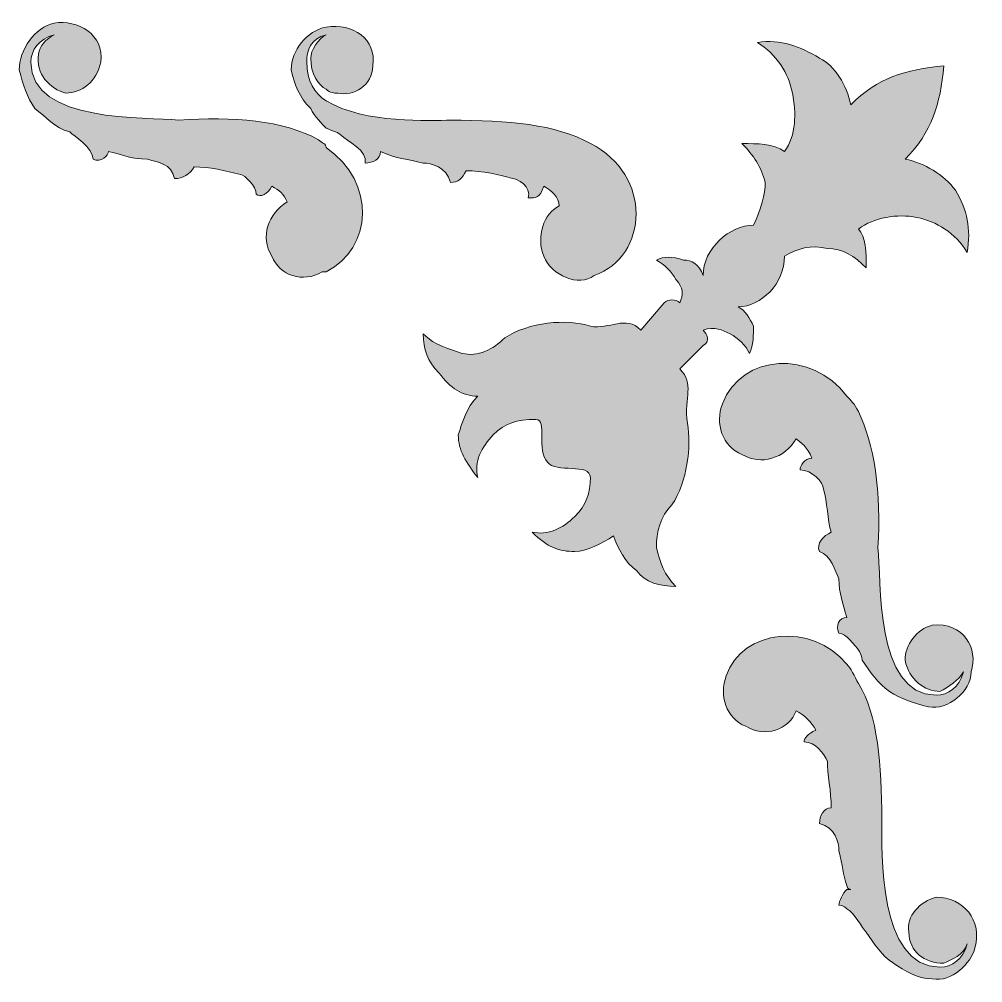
# Model space of a CAD drawing. Header units: inches. Extents: x -192 to 793, y -72 to 913.
import ezdxf

# ---------------------------------------------------------------- set-up
doc = ezdxf.new("R2010")
doc.units = ezdxf.units.IN
doc.header["$MEASUREMENT"] = 0
doc.layers.add('图层 1', color=7, linetype='Continuous')

# ---------------------------------------------------------------- blocks, each defined once
blk = doc.blocks.new('block 2')
at = {"layer": '图层 1', "true_color": 0xffffff}
h = blk.add_hatch(color=7, dxfattribs=at)
h.dxf.hatch_style = 2
edge = h.paths.add_edge_path()
edge.add_spline(control_points=[(121.89, 781.79), (121.89, 785.77), (117.9, 785.77), (113.97, 789.74), (78.21, 809.6), (26.62, 813.57), (-29.02, 809.6), (-60.79, 813.57), (-179.87, 805.62), (-179.87, 869.14), (-179.87, 881.08), (-171.95, 892.98), (-156.07, 896.97), (-163.98, 892.98), (-171.95, 885.03), (-171.95, 877.09), (-175.94, 857.24), (-159.99, 841.36), (-144.16, 837.4), (-128.22, 837.4), (-112.39, 849.3), (-108.4, 869.14), (-104.41, 896.97), (-132.2, 912.82), (-156.06, 908.86), (-175.94, 904.88), (-191.77, 881.08), (-191.77, 861.2), (-187.78, 845.34), (-183.85, 833.41), (-175.94, 821.51), (-163.98, 813.57), (-156.07, 801.66), (-140.18, 797.68), (-136.19, 793.72), (-116.37, 781.79), (-116.37, 769.88), (-108.4, 765.9), (-100.43, 773.85), (-100.43, 777.83), (-84.6, 773.85), (-76.62, 769.88), (-60.79, 769.88), (-48.84, 765.9), (-36.93, 765.9), (-32.95, 750.04), (-25.04, 750.04), (-17.06, 754), (-13.07, 761.95), (2.76, 761.95), (18.7, 757.98), (34.53, 754), (38.51, 754), (50.42, 742.1), (50.42, 734.16), (54.4, 730.17), (62.32, 734.16), (66.31, 742.1), (74.28, 738.11), (78.2, 734.16), (82.19, 726.21), (62.32, 714.3), (54.4, 690.48), (66.31, 670.63), (74.28, 650.76), (98.08, 642.82), (117.9, 654.74), (121.89, 654.74), (121.89, 654.74), (121.89, 654.74), (169.55, 678.55), (173.48, 746.06), (121.89, 781.79)], knot_values=[0, 0, 0, 0, 1, 1, 1, 2, 2, 2, 3, 3, 3, 4, 4, 4, 5, 5, 5, 6, 6, 6, 7, 7, 7, 8, 8, 8, 9, 9, 9, 10, 10, 10, 11, 11, 11, 12, 12, 12, 13, 13, 13, 14, 14, 14, 15, 15, 15, 16, 16, 16, 17, 17, 17, 18, 18, 18, 19, 19, 19, 20, 20, 20, 21, 21, 21, 22, 22, 22, 23, 23, 23, 24, 24, 24, 24], degree=3, periodic=1)
h = blk.add_hatch(color=7, dxfattribs=at)
h.dxf.hatch_style = 2
edge = h.paths.add_edge_path()
edge.add_spline(control_points=[(248.99, 746.06), (256.9, 746.06), (260.83, 750.04), (264.82, 757.98), (280.76, 757.98), (300.58, 754), (312.49, 750.04), (316.47, 750.04), (332.36, 742.1), (328.37, 730.17), (336.34, 730.17), (340.27, 730.17), (344.25, 742.1), (352.17, 738.12), (360.14, 730.17), (360.14, 722.23), (344.25, 714.31), (336.34, 690.48), (344.25, 670.63), (352.17, 650.77), (379.96, 638.86), (395.9, 650.77), (451.48, 670.63), (455.47, 754.01), (391.92, 785.78), (356.16, 805.63), (308.55, 809.61), (248.99, 809.61), (229.11, 809.61), (161.63, 805.63), (121.89, 829.45), (109.98, 837.4), (102.07, 849.3), (102.07, 869.15), (102.07, 881.08), (106.05, 892.98), (121.89, 896.97), (113.97, 892.98), (106.05, 881.08), (106.05, 873.13), (106.05, 857.24), (113.97, 845.34), (121.89, 841.36), (125.87, 837.4), (129.86, 837.4), (133.84, 837.4), (149.67, 833.41), (169.55, 845.34), (169.55, 865.19), (173.48, 892.98), (149.67, 908.86), (121.89, 904.88), (102.07, 900.92), (86.13, 881.08), (86.13, 861.2), (90.11, 845.34), (94.09, 833.41), (106.05, 821.51), (109.98, 813.57), (117.9, 805.62), (121.89, 801.66), (129.86, 797.68), (133.84, 797.68), (137.77, 793.72), (141.75, 789.74), (165.56, 777.83), (161.63, 765.9), (169.55, 765.9), (177.46, 769.88), (177.46, 777.83), (193.4, 769.88), (205.25, 769.88), (221.19, 765.9), (229.11, 765.9), (245, 761.95), (248.99, 746.06)], knot_values=[0, 0, 0, 0, 1, 1, 1, 2, 2, 2, 3, 3, 3, 4, 4, 4, 5, 5, 5, 6, 6, 6, 7, 7, 7, 8, 8, 8, 9, 9, 9, 10, 10, 10, 11, 11, 11, 12, 12, 12, 13, 13, 13, 14, 14, 14, 15, 15, 15, 16, 16, 16, 17, 17, 17, 18, 18, 18, 19, 19, 19, 20, 20, 20, 21, 21, 21, 22, 22, 22, 23, 23, 23, 24, 24, 24, 25, 25, 25, 25], degree=3, periodic=1)
h = blk.add_hatch(color=7, dxfattribs=at)
h.dxf.hatch_style = 2
edge = h.paths.add_edge_path()
edge.add_spline(control_points=[(534.85, 591.2), (542.82, 587.23), (550.74, 579.29), (554.67, 571.35), (558.66, 579.29), (558.66, 591.2), (558.66, 599.14), (554.67, 607.08), (550.74, 615.03), (542.82, 619.01), (566.63, 619.01), (590.43, 642.82), (590.43, 670.63), (602.39, 678.55), (618.22, 682.54), (634.11, 678.55), (650, 678.55), (661.9, 670.63), (673.8, 658.71), (673.8, 674.59), (673.8, 690.48), (665.89, 698.41), (681.77, 710.33), (705.58, 714.3), (725.45, 710.33), (745.32, 706.36), (765.14, 694.44), (777.1, 674.59), (781.02, 698.41), (777.1, 718.27), (765.14, 738.11), (753.23, 754), (733.36, 765.9), (713.54, 769.88), (741.34, 797.68), (749.25, 825.47), (753.23, 865.19), (713.54, 861.2), (685.76, 853.28), (657.96, 825.47), (653.98, 845.34), (642.02, 865.19), (626.19, 873.13), (606.32, 885.03), (586.44, 892.98), (562.64, 889.02), (582.46, 877.09), (594.41, 857.24), (598.4, 837.4), (602.39, 817.52), (602.39, 793.72), (590.43, 777.83), (578.53, 785.77), (562.64, 785.77), (546.75, 785.77), (558.66, 773.85), (566.63, 761.95), (570.61, 746.06), (570.61, 734.16), (566.63, 718.27), (558.66, 702.38), (534.85, 702.38), (507.06, 678.55), (507.06, 650.76), (503.07, 662.69), (495.11, 666.65), (487.18, 666.65), (475.29, 670.63), (467.31, 670.63), (459.4, 666.65), (467.31, 662.69), (475.29, 654.74), (479.27, 646.79), (487.18, 638.86), (487.18, 630.91), (483.25, 622.97), (479.27, 626.95), (471.3, 626.95), (467.31, 622.97), (467.31, 622.97), (443.51, 595.18), (443.51, 595.18), (427.68, 611.06), (411.73, 595.18), (391.91, 599.14), (368.11, 607.08), (328.37, 603.12), (304.56, 587.24), (292.61, 575.33), (276.77, 567.39), (260.83, 571.35), (248.98, 575.33), (233.04, 579.29), (221.19, 591.2), (221.19, 575.33), (225.13, 563.4), (237.02, 551.5), (248.98, 535.62), (260.83, 527.67), (276.77, 527.67), (264.81, 515.77), (260.83, 499.88), (256.9, 487.98), (256.9, 472.09), (264.81, 460.16), (276.77, 444.3), (272.79, 460.16), (280.76, 476.05), (292.61, 487.98), (304.56, 499.88), (316.46, 503.85), (336.34, 503.85), (348.19, 503.85), (336.34, 472.09), (348.19, 460.16), (356.16, 448.26), (391.91, 460.16), (391.91, 444.3), (391.91, 428.41), (387.93, 416.49), (376.03, 404.58), (364.13, 392.68), (348.19, 384.74), (332.35, 388.69), (348.19, 372.8), (360.14, 368.85), (376.03, 368.85), (387.93, 368.85), (403.82, 376.79), (415.72, 384.74), (419.71, 372.8), (427.68, 356.95), (439.53, 349.01), (447.49, 337.07), (463.38, 333.12), (479.27, 333.12), (467.31, 345.02), (463.38, 356.95), (459.4, 372.8), (459.4, 388.69), (463.38, 404.58), (475.29, 416.49), (491.17, 440.32), (495.11, 476.05), (491.17, 499.88), (487.18, 527.67), (499.09, 539.61), (483.25, 555.47), (483.25, 555.47), (507.06, 579.3), (507.06, 579.3), (515.03, 583.28), (511.05, 591.2), (507.06, 595.18), (518.97, 599.14), (526.88, 595.18), (534.85, 591.2)], knot_values=[0, 0, 0, 0, 1, 1, 1, 2, 2, 2, 3, 3, 3, 4, 4, 4, 5, 5, 5, 6, 6, 6, 7, 7, 7, 8, 8, 8, 9, 9, 9, 10, 10, 10, 11, 11, 11, 12, 12, 12, 13, 13, 13, 14, 14, 14, 15, 15, 15, 16, 16, 16, 17, 17, 17, 18, 18, 18, 19, 19, 19, 20, 20, 20, 21, 21, 21, 22, 22, 22, 23, 23, 23, 24, 24, 24, 25, 25, 25, 26, 26, 26, 27, 27, 27, 28, 28, 28, 29, 29, 29, 30, 30, 30, 31, 31, 31, 32, 32, 32, 33, 33, 33, 34, 34, 34, 35, 35, 35, 36, 36, 36, 37, 37, 37, 38, 38, 38, 39, 39, 39, 40, 40, 40, 41, 41, 41, 42, 42, 42, 43, 43, 43, 44, 44, 44, 45, 45, 45, 46, 46, 46, 47, 47, 47, 48, 48, 48, 49, 49, 49, 50, 50, 50, 51, 51, 51, 52, 52, 52, 52], degree=3, periodic=1)
h = blk.add_hatch(color=7, dxfattribs=at)
h.dxf.hatch_style = 2
edge = h.paths.add_edge_path()
edge.add_spline(control_points=[(546.76, 468.11), (566.63, 456.2), (590.43, 464.15), (602.39, 484), (606.32, 480.03), (614.24, 476.05), (618.22, 464.15), (610.3, 464.15), (606.32, 456.2), (606.32, 452.22), (618.22, 452.22), (630.18, 440.32), (630.18, 432.38), (634.11, 420.47), (634.11, 400.63), (638.1, 388.69), (630.18, 384.74), (622.21, 376.79), (626.19, 368.85), (638.1, 364.87), (642.03, 349.01), (646.01, 341.06), (646.01, 325.17), (650, 317.23), (653.98, 301.34), (646.01, 301.34), (642.03, 293.39), (646.01, 285.45), (650, 285.45), (653.98, 281.5), (653.98, 281.5), (661.9, 273.55), (669.81, 265.61), (669.81, 257.67), (677.78, 245.76), (685.76, 233.83), (697.66, 225.89), (709.56, 217.98), (721.46, 213.99), (737.35, 210.03), (757.17, 206.04), (781.03, 225.89), (781.03, 245.76), (788.94, 269.56), (773.11, 297.38), (741.34, 293.39), (725.45, 289.44), (713.55, 273.55), (713.55, 257.66), (717.53, 237.82), (733.36, 225.88), (749.25, 225.88), (757.17, 229.87), (769.13, 237.82), (773.11, 245.76), (769.12, 229.87), (757.17, 221.93), (745.32, 221.93), (681.77, 221.93), (689.74, 341.06), (685.76, 372.8), (689.74, 428.41), (681.77, 480.03), (665.89, 511.78), (661.9, 519.72), (657.97, 523.71), (653.98, 527.67), (618.22, 575.33), (546.76, 571.34), (526.88, 519.72), (518.97, 499.88), (526.88, 476.05), (546.76, 468.11)], knot_values=[0, 0, 0, 0, 1, 1, 1, 2, 2, 2, 3, 3, 3, 4, 4, 4, 5, 5, 5, 6, 6, 6, 7, 7, 7, 8, 8, 8, 9, 9, 9, 10, 10, 10, 11, 11, 11, 12, 12, 12, 13, 13, 13, 14, 14, 14, 15, 15, 15, 16, 16, 16, 17, 17, 17, 18, 18, 18, 19, 19, 19, 20, 20, 20, 21, 21, 21, 22, 22, 22, 23, 23, 23, 24, 24, 24, 24], degree=3, periodic=1)
h = blk.add_hatch(color=7, dxfattribs=at)
h.dxf.hatch_style = 2
edge = h.paths.add_edge_path()
edge.add_spline(control_points=[(745.32, 15.42), (729.38, 11.49), (713.55, -4.4), (717.53, -20.28), (717.53, -40.16), (733.36, -52), (753.24, -52), (761.16, -48.07), (773.11, -44.14), (777.1, -32.18), (773.11, -48.07), (761.16, -55.99), (749.25, -55.99), (685.76, -55.99), (689.74, 63.14), (689.74, 94.86), (689.74, 150.47), (685.76, 202.09), (665.89, 233.83), (661.9, 241.78), (657.97, 249.72), (653.98, 253.71), (618.22, 297.38), (546.76, 289.44), (530.87, 241.78), (522.95, 221.93), (530.87, 198.1), (550.74, 190.15), (570.61, 178.25), (594.42, 186.2), (602.39, 206.04), (610.3, 202.09), (618.22, 194.14), (622.21, 186.2), (614.24, 182.21), (610.3, 178.25), (610.3, 174.3), (622.21, 174.3), (630.18, 162.37), (634.11, 154.42), (634.11, 142.52), (638.1, 122.68), (638.1, 106.77), (630.18, 106.77), (626.19, 98.85), (626.19, 90.92), (642.03, 86.95), (646.01, 71.06), (646.01, 63.14), (650, 47.2), (650, 39.28), (653.98, 27.38), (653.98, 23.4), (657.97, 23.4), (657.97, 23.4), (657.97, 23.4), (653.98, 23.4), (653.98, 23.4), (650, 19.4), (646.01, 11.49), (646.01, 7.5), (650, 7.5), (653.98, 3.57), (653.98, 3.57), (661.9, -0.42), (669.82, -16.29), (673.8, -20.28), (681.78, -32.18), (689.74, -44.14), (701.59, -52), (713.55, -59.98), (725.45, -67.95), (741.34, -67.95), (761.16, -71.93), (781.03, -52), (785.02, -36.17), (792.93, -8.38), (773.11, 15.42), (745.32, 15.42)], knot_values=[0, 0, 0, 0, 1, 1, 1, 2, 2, 2, 3, 3, 3, 4, 4, 4, 5, 5, 5, 6, 6, 6, 7, 7, 7, 8, 8, 8, 9, 9, 9, 10, 10, 10, 11, 11, 11, 12, 12, 12, 13, 13, 13, 14, 14, 14, 15, 15, 15, 16, 16, 16, 17, 17, 17, 18, 18, 18, 19, 19, 19, 20, 20, 20, 21, 21, 21, 22, 22, 22, 23, 23, 23, 24, 24, 24, 25, 25, 25, 26, 26, 26, 26], degree=3, periodic=1)
at = {"layer": '图层 1', "lineweight": 0}
for points, knots in [([(121.89, 781.79), (121.89, 785.77), (117.9, 785.77), (113.97, 789.74), (78.21, 809.6), (26.62, 813.57), (-29.02, 809.6), (-60.79, 813.57), (-179.87, 805.62), (-179.87, 869.14), (-179.87, 881.08), (-171.95, 892.98), (-156.07, 896.97), (-163.98, 892.98), (-171.95, 885.03), (-171.95, 877.09), (-175.94, 857.24), (-159.99, 841.36), (-144.16, 837.4), (-128.22, 837.4), (-112.39, 849.3), (-108.4, 869.14), (-104.41, 896.97), (-132.2, 912.82), (-156.06, 908.86), (-175.94, 904.88), (-191.77, 881.08), (-191.77, 861.2), (-187.78, 845.34), (-183.85, 833.41), (-175.94, 821.51), (-163.98, 813.57), (-156.07, 801.66), (-140.18, 797.68), (-136.19, 793.72), (-116.37, 781.79), (-116.37, 769.88), (-108.4, 765.9), (-100.43, 773.85), (-100.43, 777.83), (-84.6, 773.85), (-76.62, 769.88), (-60.79, 769.88), (-48.84, 765.9), (-36.93, 765.9), (-32.95, 750.04), (-25.04, 750.04), (-17.06, 754), (-13.07, 761.95), (2.76, 761.95), (18.7, 757.98), (34.53, 754), (38.51, 754), (50.42, 742.1), (50.42, 734.16), (54.4, 730.17), (62.32, 734.16), (66.31, 742.1), (74.28, 738.11), (78.2, 734.16), (82.19, 726.21), (62.32, 714.3), (54.4, 690.48), (66.31, 670.63), (74.28, 650.76), (98.08, 642.82), (117.9, 654.74), (121.89, 654.74), (121.89, 654.74), (121.89, 654.74), (169.55, 678.55), (173.48, 746.06), (121.89, 781.79)], [0, 0, 0, 0, 1, 1, 1, 2, 2, 2, 3, 3, 3, 4, 4, 4, 5, 5, 5, 6, 6, 6, 7, 7, 7, 8, 8, 8, 9, 9, 9, 10, 10, 10, 11, 11, 11, 12, 12, 12, 13, 13, 13, 14, 14, 14, 15, 15, 15, 16, 16, 16, 17, 17, 17, 18, 18, 18, 19, 19, 19, 20, 20, 20, 21, 21, 21, 22, 22, 22, 23, 23, 23, 24, 24, 24, 24]), ([(248.99, 746.06), (256.9, 746.06), (260.83, 750.04), (264.82, 757.98), (280.76, 757.98), (300.58, 754), (312.49, 750.04), (316.47, 750.04), (332.36, 742.1), (328.37, 730.17), (336.34, 730.17), (340.27, 730.17), (344.25, 742.1), (352.17, 738.12), (360.14, 730.17), (360.14, 722.23), (344.25, 714.31), (336.34, 690.48), (344.25, 670.63), (352.17, 650.77), (379.96, 638.86), (395.9, 650.77), (451.48, 670.63), (455.47, 754.01), (391.92, 785.78), (356.16, 805.63), (308.55, 809.61), (248.99, 809.61), (229.11, 809.61), (161.63, 805.63), (121.89, 829.45), (109.98, 837.4), (102.07, 849.3), (102.07, 869.15), (102.07, 881.08), (106.05, 892.98), (121.89, 896.97), (113.97, 892.98), (106.05, 881.08), (106.05, 873.13), (106.05, 857.24), (113.97, 845.34), (121.89, 841.36), (125.87, 837.4), (129.86, 837.4), (133.84, 837.4), (149.67, 833.41), (169.55, 845.34), (169.55, 865.19), (173.48, 892.98), (149.67, 908.86), (121.89, 904.88), (102.07, 900.92), (86.13, 881.08), (86.13, 861.2), (90.11, 845.34), (94.09, 833.41), (106.05, 821.51), (109.98, 813.57), (117.9, 805.62), (121.89, 801.66), (129.86, 797.68), (133.84, 797.68), (137.77, 793.72), (141.75, 789.74), (165.56, 777.83), (161.63, 765.9), (169.55, 765.9), (177.46, 769.88), (177.46, 777.83), (193.4, 769.88), (205.25, 769.88), (221.19, 765.9), (229.11, 765.9), (245, 761.95), (248.99, 746.06)], [0, 0, 0, 0, 1, 1, 1, 2, 2, 2, 3, 3, 3, 4, 4, 4, 5, 5, 5, 6, 6, 6, 7, 7, 7, 8, 8, 8, 9, 9, 9, 10, 10, 10, 11, 11, 11, 12, 12, 12, 13, 13, 13, 14, 14, 14, 15, 15, 15, 16, 16, 16, 17, 17, 17, 18, 18, 18, 19, 19, 19, 20, 20, 20, 21, 21, 21, 22, 22, 22, 23, 23, 23, 24, 24, 24, 25, 25, 25, 25]), ([(534.85, 591.2), (542.82, 587.23), (550.74, 579.29), (554.67, 571.35), (558.66, 579.29), (558.66, 591.2), (558.66, 599.14), (554.67, 607.08), (550.74, 615.03), (542.82, 619.01), (566.63, 619.01), (590.43, 642.82), (590.43, 670.63), (602.39, 678.55), (618.22, 682.54), (634.11, 678.55), (650, 678.55), (661.9, 670.63), (673.8, 658.71), (673.8, 674.59), (673.8, 690.48), (665.89, 698.41), (681.77, 710.33), (705.58, 714.3), (725.45, 710.33), (745.32, 706.36), (765.14, 694.44), (777.1, 674.59), (781.02, 698.41), (777.1, 718.27), (765.14, 738.11), (753.23, 754), (733.36, 765.9), (713.54, 769.88), (741.34, 797.68), (749.25, 825.47), (753.23, 865.19), (713.54, 861.2), (685.76, 853.28), (657.96, 825.47), (653.98, 845.34), (642.02, 865.19), (626.19, 873.13), (606.32, 885.03), (586.44, 892.98), (562.64, 889.02), (582.46, 877.09), (594.41, 857.24), (598.4, 837.4), (602.39, 817.52), (602.39, 793.72), (590.43, 777.83), (578.53, 785.77), (562.64, 785.77), (546.75, 785.77), (558.66, 773.85), (566.63, 761.95), (570.61, 746.06), (570.61, 734.16), (566.63, 718.27), (558.66, 702.38), (534.85, 702.38), (507.06, 678.55), (507.06, 650.76), (503.07, 662.69), (495.11, 666.65), (487.18, 666.65), (475.29, 670.63), (467.31, 670.63), (459.4, 666.65), (467.31, 662.69), (475.29, 654.74), (479.27, 646.79), (487.18, 638.86), (487.18, 630.91), (483.25, 622.97), (479.27, 626.95), (471.3, 626.95), (467.31, 622.97), (467.31, 622.97), (443.51, 595.18), (443.51, 595.18), (427.68, 611.06), (411.73, 595.18), (391.91, 599.14), (368.11, 607.08), (328.37, 603.12), (304.56, 587.24), (292.61, 575.33), (276.77, 567.39), (260.83, 571.35), (248.98, 575.33), (233.04, 579.29), (221.19, 591.2), (221.19, 575.33), (225.13, 563.4), (237.02, 551.5), (248.98, 535.62), (260.83, 527.67), (276.77, 527.67), (264.81, 515.77), (260.83, 499.88), (256.9, 487.98), (256.9, 472.09), (264.81, 460.16), (276.77, 444.3), (272.79, 460.16), (280.76, 476.05), (292.61, 487.98), (304.56, 499.88), (316.46, 503.85), (336.34, 503.85), (348.19, 503.85), (336.34, 472.09), (348.19, 460.16), (356.16, 448.26), (391.91, 460.16), (391.91, 444.3), (391.91, 428.41), (387.93, 416.49), (376.03, 404.58), (364.13, 392.68), (348.19, 384.74), (332.35, 388.69), (348.19, 372.8), (360.14, 368.85), (376.03, 368.85), (387.93, 368.85), (403.82, 376.79), (415.72, 384.74), (419.71, 372.8), (427.68, 356.95), (439.53, 349.01), (447.49, 337.07), (463.38, 333.12), (479.27, 333.12), (467.31, 345.02), (463.38, 356.95), (459.4, 372.8), (459.4, 388.69), (463.38, 404.58), (475.29, 416.49), (491.17, 440.32), (495.11, 476.05), (491.17, 499.88), (487.18, 527.67), (499.09, 539.61), (483.25, 555.47), (483.25, 555.47), (507.06, 579.3), (507.06, 579.3), (515.03, 583.28), (511.05, 591.2), (507.06, 595.18), (518.97, 599.14), (526.88, 595.18), (534.85, 591.2)], [0, 0, 0, 0, 1, 1, 1, 2, 2, 2, 3, 3, 3, 4, 4, 4, 5, 5, 5, 6, 6, 6, 7, 7, 7, 8, 8, 8, 9, 9, 9, 10, 10, 10, 11, 11, 11, 12, 12, 12, 13, 13, 13, 14, 14, 14, 15, 15, 15, 16, 16, 16, 17, 17, 17, 18, 18, 18, 19, 19, 19, 20, 20, 20, 21, 21, 21, 22, 22, 22, 23, 23, 23, 24, 24, 24, 25, 25, 25, 26, 26, 26, 27, 27, 27, 28, 28, 28, 29, 29, 29, 30, 30, 30, 31, 31, 31, 32, 32, 32, 33, 33, 33, 34, 34, 34, 35, 35, 35, 36, 36, 36, 37, 37, 37, 38, 38, 38, 39, 39, 39, 40, 40, 40, 41, 41, 41, 42, 42, 42, 43, 43, 43, 44, 44, 44, 45, 45, 45, 46, 46, 46, 47, 47, 47, 48, 48, 48, 49, 49, 49, 50, 50, 50, 51, 51, 51, 52, 52, 52, 52]), ([(546.76, 468.11), (566.63, 456.2), (590.43, 464.15), (602.39, 484), (606.32, 480.03), (614.24, 476.05), (618.22, 464.15), (610.3, 464.15), (606.32, 456.2), (606.32, 452.22), (618.22, 452.22), (630.18, 440.32), (630.18, 432.38), (634.11, 420.47), (634.11, 400.63), (638.1, 388.69), (630.18, 384.74), (622.21, 376.79), (626.19, 368.85), (638.1, 364.87), (642.03, 349.01), (646.01, 341.06), (646.01, 325.17), (650, 317.23), (653.98, 301.34), (646.01, 301.34), (642.03, 293.39), (646.01, 285.45), (650, 285.45), (653.98, 281.5), (653.98, 281.5), (661.9, 273.55), (669.81, 265.61), (669.81, 257.67), (677.78, 245.76), (685.76, 233.83), (697.66, 225.89), (709.56, 217.98), (721.46, 213.99), (737.35, 210.03), (757.17, 206.04), (781.03, 225.89), (781.03, 245.76), (788.94, 269.56), (773.11, 297.38), (741.34, 293.39), (725.45, 289.44), (713.55, 273.55), (713.55, 257.66), (717.53, 237.82), (733.36, 225.88), (749.25, 225.88), (757.17, 229.87), (769.13, 237.82), (773.11, 245.76), (769.12, 229.87), (757.17, 221.93), (745.32, 221.93), (681.77, 221.93), (689.74, 341.06), (685.76, 372.8), (689.74, 428.41), (681.77, 480.03), (665.89, 511.78), (661.9, 519.72), (657.97, 523.71), (653.98, 527.67), (618.22, 575.33), (546.76, 571.34), (526.88, 519.72), (518.97, 499.88), (526.88, 476.05), (546.76, 468.11)], [0, 0, 0, 0, 1, 1, 1, 2, 2, 2, 3, 3, 3, 4, 4, 4, 5, 5, 5, 6, 6, 6, 7, 7, 7, 8, 8, 8, 9, 9, 9, 10, 10, 10, 11, 11, 11, 12, 12, 12, 13, 13, 13, 14, 14, 14, 15, 15, 15, 16, 16, 16, 17, 17, 17, 18, 18, 18, 19, 19, 19, 20, 20, 20, 21, 21, 21, 22, 22, 22, 23, 23, 23, 24, 24, 24, 24]), ([(745.32, 15.42), (729.38, 11.49), (713.55, -4.4), (717.53, -20.28), (717.53, -40.16), (733.36, -52), (753.24, -52), (761.16, -48.07), (773.11, -44.14), (777.1, -32.18), (773.11, -48.07), (761.16, -55.99), (749.25, -55.99), (685.76, -55.99), (689.74, 63.14), (689.74, 94.86), (689.74, 150.47), (685.76, 202.09), (665.89, 233.83), (661.9, 241.78), (657.97, 249.72), (653.98, 253.71), (618.22, 297.38), (546.76, 289.44), (530.87, 241.78), (522.95, 221.93), (530.87, 198.1), (550.74, 190.15), (570.61, 178.25), (594.42, 186.2), (602.39, 206.04), (610.3, 202.09), (618.22, 194.14), (622.21, 186.2), (614.24, 182.21), (610.3, 178.25), (610.3, 174.3), (622.21, 174.3), (630.18, 162.37), (634.11, 154.42), (634.11, 142.52), (638.1, 122.68), (638.1, 106.77), (630.18, 106.77), (626.19, 98.85), (626.19, 90.92), (642.03, 86.95), (646.01, 71.06), (646.01, 63.14), (650, 47.2), (650, 39.28), (653.98, 27.38), (653.98, 23.4), (657.97, 23.4), (657.97, 23.4), (657.97, 23.4), (653.98, 23.4), (653.98, 23.4), (650, 19.4), (646.01, 11.49), (646.01, 7.5), (650, 7.5), (653.98, 3.57), (653.98, 3.57), (661.9, -0.42), (669.82, -16.29), (673.8, -20.28), (681.78, -32.18), (689.74, -44.14), (701.59, -52), (713.55, -59.98), (725.45, -67.95), (741.34, -67.95), (761.16, -71.93), (781.03, -52), (785.02, -36.17), (792.93, -8.38), (773.11, 15.42), (745.32, 15.42)], [0, 0, 0, 0, 1, 1, 1, 2, 2, 2, 3, 3, 3, 4, 4, 4, 5, 5, 5, 6, 6, 6, 7, 7, 7, 8, 8, 8, 9, 9, 9, 10, 10, 10, 11, 11, 11, 12, 12, 12, 13, 13, 13, 14, 14, 14, 15, 15, 15, 16, 16, 16, 17, 17, 17, 18, 18, 18, 19, 19, 19, 20, 20, 20, 21, 21, 21, 22, 22, 22, 23, 23, 23, 24, 24, 24, 25, 25, 25, 26, 26, 26, 26])]:
    blk.add_open_spline(points, degree=3, knots=knots, dxfattribs=at)

msp = doc.modelspace()

# ---------------------------------------------------------------- block references
at = {"layer": '图层 1'}
msp.add_blockref('block 2', (0, 0), dxfattribs=at)

doc.saveas('drawing.dxf')
